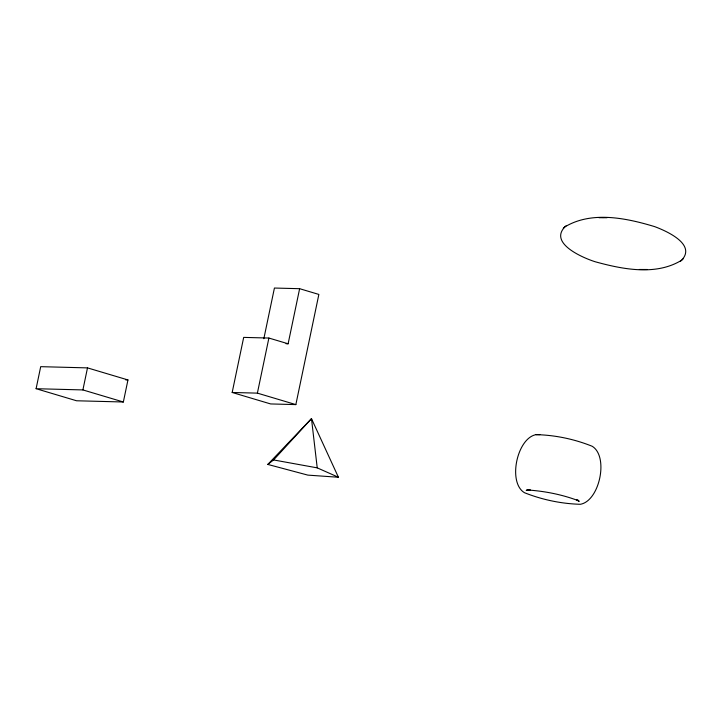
<?xml version="1.0" encoding="UTF-8"?>
<svg xmlns="http://www.w3.org/2000/svg" width="722" height="722" viewBox="0 0 722 722"><rect width="100%" height="100%" fill="white"/><g stroke="black" fill="none" stroke-linecap="round" stroke-linejoin="round"><path stroke-width="1.08" d="M36.1 388.707L40.703 366.668L87.497 367.886L127.956 379.943L123.354 401.992L76.559 400.773L36.1 388.707L82.895 389.925L123.354 401.992M82.895 389.925L87.497 367.886M232.177 392.479L243.684 337.391L268.891 338.049L288.123 343.78L299.63 288.692L318.862 294.432L295.849 404.6L270.642 403.941L232.177 392.479L257.384 393.129L295.849 404.6M263.837 338.717L274.423 288.042L299.63 288.692M257.384 393.129L268.891 338.049M566.012 225.833C547.258 242.754 582.88 257.88 595.217 261.761C622.662 269.306 655.991 275.975 681.649 260.218C696.703 244.244 665.964 230.796 654.61 226.609C626.254 218.035 591.508 210.734 564.73 226.979M267.799 464.427L273.584 459.941L311.48 418.643L338.419 477.251L307.87 475.121L267.799 464.427L311.48 418.643L317.229 467.865L338.419 477.251M680.359 261.364L683.075 258.927M563.304 228.269L564.487 227.222M526.221 490.418L530.354 490.03L526.744 490.039L528.946 490.03M536.121 434.644C517.051 437.974 507.449 482.549 524.488 492.72C542.177 499.741 561.274 503.766 580.308 504.29C599.504 501.122 609.052 456.548 592.184 446.268C574.459 439.138 555.236 435.086 536.121 434.644L539.848 434.626M599.007 217.701L602.906 217.701M603.123 217.719L607.031 217.719M639.349 269.477L647.363 269.496M286.02 343.726L288.123 343.78M125.727 379.889L127.956 379.943M528.269 490.039C545.408 491.231 562.555 494.687 578.62 500.797L576.634 499.922L579.179 501.42L577.97 500.048M273.584 459.941L317.229 467.865"/></g></svg>
